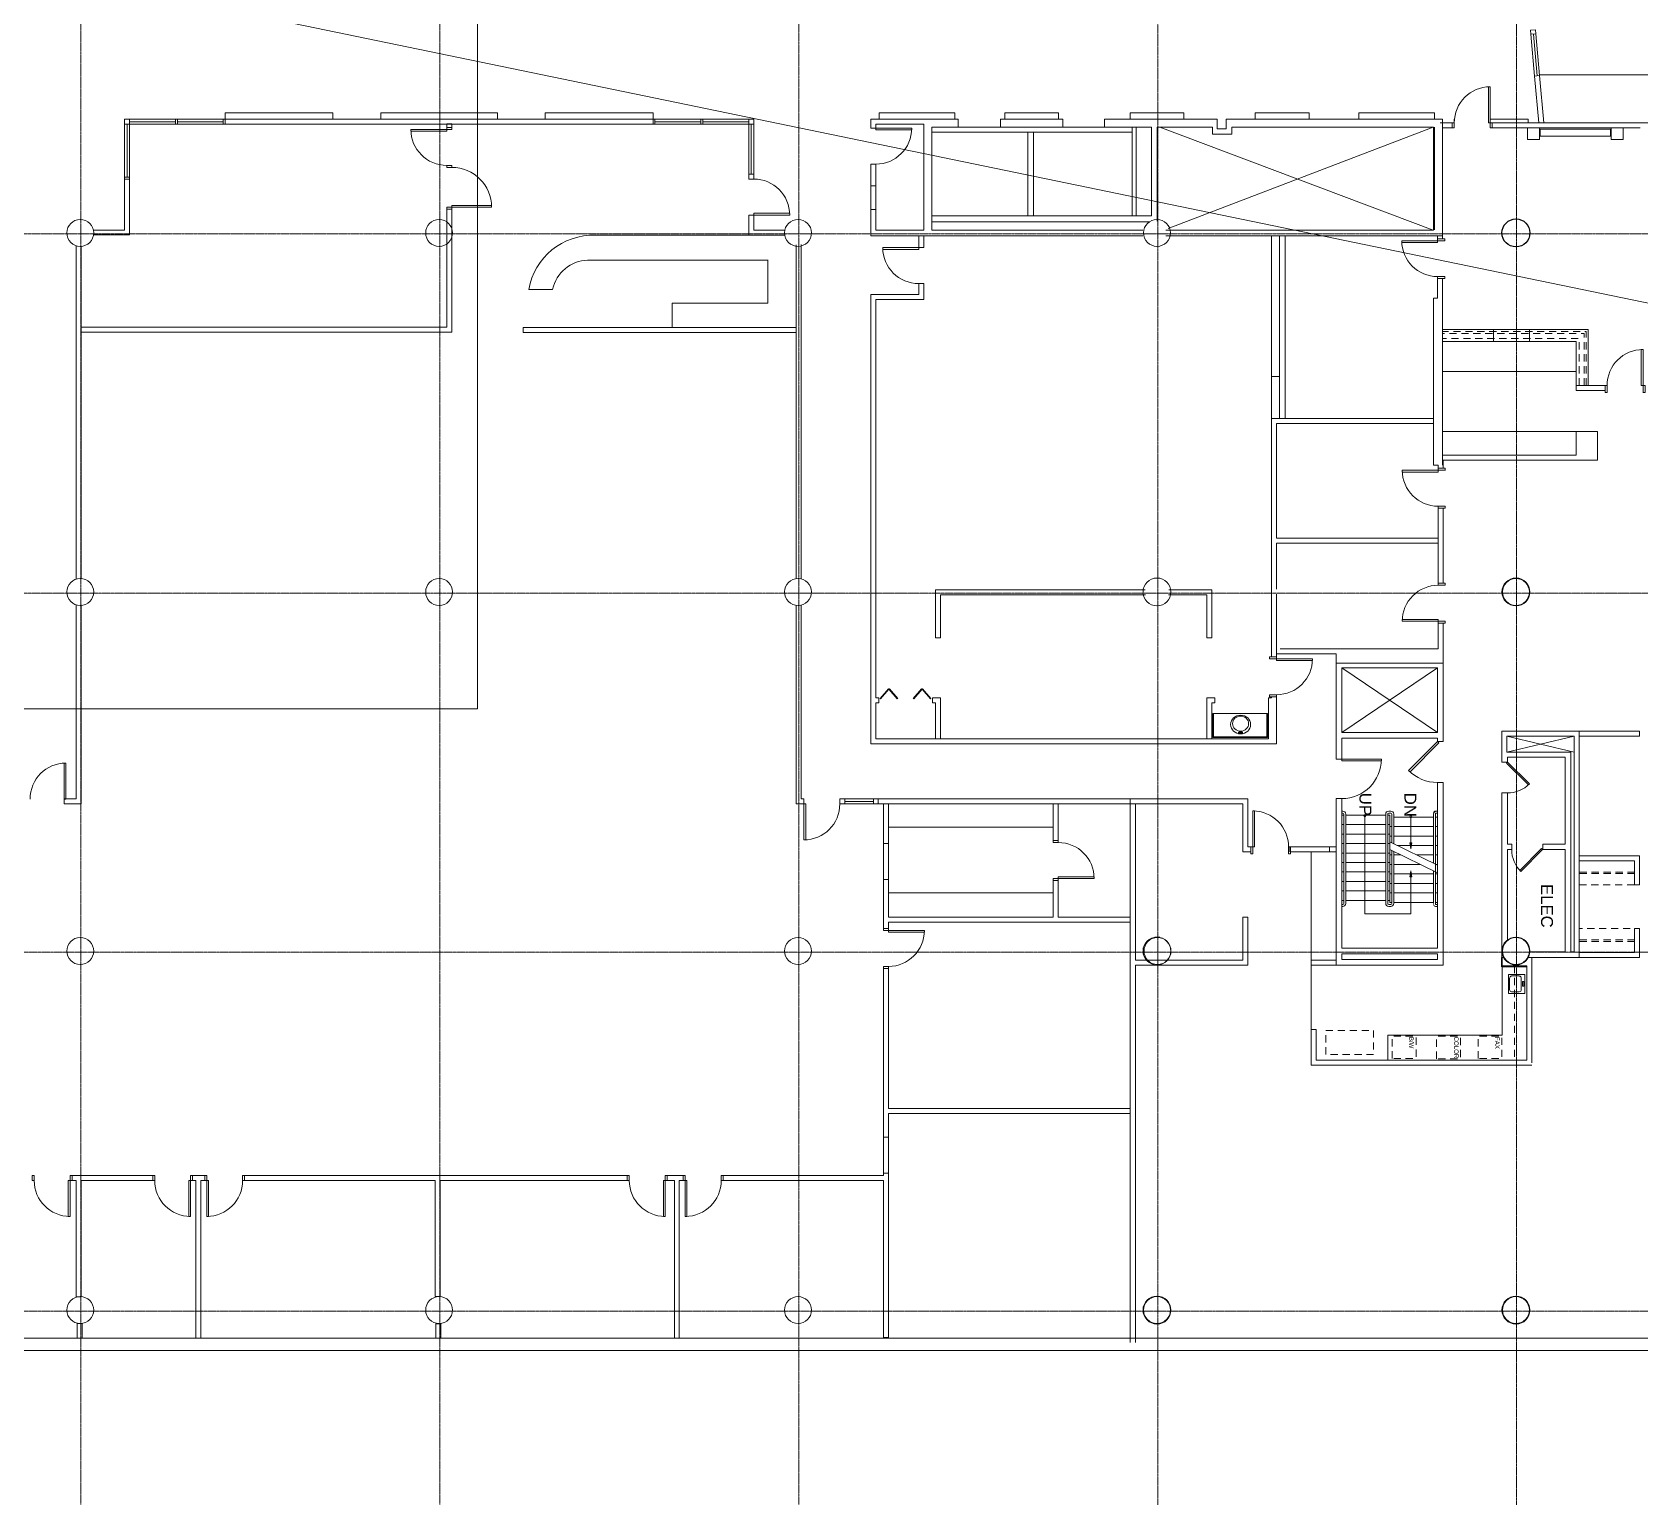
# Model space of a CAD drawing. Header units: inches. Extents: x 1756 to 10721, y -35 to 3002.
# Drawn here: x 8118 to 9731, y 38 to 1515 of the extents above; entities that cross this region are included whole.
import ezdxf

# ---------------------------------------------------------------- set-up
doc = ezdxf.new("R2010")
doc.units = ezdxf.units.IN
doc.header["$MEASUREMENT"] = 0
for name, pattern in [('IMPORT-CENTER2 _2_', [1.125, 0.75, -0.125, 0.125, -0.125]), ('IMPORT-DGN_STYLE_2', [12, 7.2, -4.8]), ('IMPORT-INVISIBLE', [1000, 0, -1000])]:
    doc.linetypes.add(name, pattern=pattern)
for name, color, linetype, lineweight in [('A-COLS-EXST', 250, 'Continuous', 9), ('A-DOOR', 31, 'Continuous', 18), ('A-FLOR', 192, 'Continuous', 18), ('A-flor-case', 250, 'Continuous', 9), ('A-flor-pfix', 250, 'Continuous', 9), ('A-FLOR-SPCL', 250, 'Continuous', 9), ('A-flor-strs', 250, 'Continuous', 9), ('A-FLOR-WDWK', 250, 'Continuous', 9), ('A-glaz', 250, 'Continuous', 9), ('A-GLAZ-SILL', 250, 'Continuous', 9), ('A-GRID', 250, 'Continuous', 9), ('A-WALL', 113, 'Continuous', 18), ('A-WALL-EXST', 250, 'Continuous', 9), ('A-WALL-FULL', 170, 'Continuous', 25), ('A-WALL-HEAD', 250, 'IMPORT-INVISIBLE', 9), ('A-Wall-Open', 250, 'Continuous', 9), ('A-WALL-PRHT', 250, 'Continuous', 9), ('FM-ROOM-IDEN', 250, 'Continuous', 9), ('G-ANNO-TEXT', 231, 'Continuous', 9), ('Occupancy Load Calculation', 250, 'Continuous', 9), ('S-Cols', 250, 'Continuous', 9), ('USB 03_modified_dwg', 252, 'Continuous', 9)]:
    doc.layers.add(name, color=color, linetype=linetype, lineweight=lineweight)
doc.styles.add('Arial_2', font='arial.ttf', dxfattribs={"width": 0.777336, "height": 4.5})
doc.styles.add('Arial_3', font='arial.ttf', dxfattribs={"height": 12})

# ---------------------------------------------------------------- blocks, each defined once
blk = doc.blocks.new('USB 03_modified_dwg_ADO101-412554-Overall Floor Plan')
at = {"layer": 'A-DOOR', "color": 250, "lineweight": 9, "flags": 128}
blk.add_lwpolyline([(2454.4, 583.2), (2483.4, 612.2), (2484.8, 610.8), (2455.8, 581.8)], dxfattribs=at)
at = {"layer": 'A-DOOR', "color": 250, "lineweight": 9}
blk.add_arc((2483.4, 612.2), 41, 225, 270, dxfattribs=at)
blk = doc.blocks.new('USB 03_modified_dwg_ADO001-412555-Overall Floor Plan')
at = {"layer": 'A-DOOR', "color": 250, "lineweight": 9, "flags": 128}
blk.add_lwpolyline([(2575.5, 569.8), (2553.6, 591.7), (2552.6, 590.7), (2574.5, 568.8)], dxfattribs=at)
at = {"layer": 'A-DOOR', "color": 250, "lineweight": 9}
blk.add_arc((2553.6, 591.7), 31, 270, 315, dxfattribs=at)
blk = doc.blocks.new('USB 03_modified_dwg_ADO101-412556-Overall Floor Plan')
at = {"layer": 'A-DOOR', "color": 250, "lineweight": 9, "flags": 128}
blk.add_lwpolyline([(2566.9, 481.9), (2588.8, 503.9), (2587.8, 504.9), (2565.9, 483)], dxfattribs=at)
at = {"layer": 'A-DOOR', "color": 250, "lineweight": 9}
blk.add_arc((2588.8, 503.9), 31, 180, 225, dxfattribs=at)
blk = doc.blocks.new('USB 03_modified_dwg_ADO002-412569-Overall Floor Plan')
at = {"layer": 'A-DOOR', "color": 250, "lineweight": 9, "flags": 128}
blk.add_lwpolyline([(1920, 1225.4), (1956, 1225.4), (1956, 1227.1), (1920, 1227.1)], close=True, dxfattribs=at)
at = {"layer": 'A-DOOR', "color": 250, "lineweight": 9}
blk.add_arc((1920, 1227.1), 36, 270, 0, dxfattribs=at)
blk = doc.blocks.new('USB 03_modified_dwg_ADO002-412571-Overall Floor Plan')
at = {"layer": 'A-DOOR', "color": 250, "lineweight": 9, "flags": 128}
blk.add_lwpolyline([(2387.4, 592.8), (2427.1, 592.8), (2427.1, 594.7), (2387.4, 594.7)], close=True, dxfattribs=at)
at = {"layer": 'A-DOOR', "color": 250, "lineweight": 9}
blk.add_arc((2387.4, 594.7), 39.7, 270, 0, dxfattribs=at)
blk = doc.blocks.new('USB 03_modified_dwg_ADO002-412599-Overall Floor Plan')
at = {"layer": 'A-DOOR', "color": 250, "lineweight": 9, "flags": 128}
blk.add_lwpolyline([(1963, 1105.6), (1927, 1105.6), (1927, 1107.4), (1963, 1107.4)], close=True, dxfattribs=at)
at = {"layer": 'A-DOOR', "color": 250, "lineweight": 9}
blk.add_arc((1963, 1107.4), 36, 180, 270, dxfattribs=at)
blk = doc.blocks.new('USB 03_modified_dwg_AC141-412624-Overall Floor Plan')
at = {"layer": 'A-flor-pfix'}
for p, q in [((2555.7, 363.6), (2555.7, 374.9)), ((2557.7, 377.2), (2565.4, 377.2)), ((2567.4, 374.9), (2567.4, 363.6)), ((2565.4, 361.4), (2557.7, 361.4))]:
    blk.add_line(p, q, dxfattribs=at)
at = {"layer": 'A-flor-pfix', "flags": 128}
for points in [[(2571.1, 359.8), (2554.6, 359.8), (2554.6, 378.7), (2571.1, 378.7)], [(2569.9, 367), (2568.7, 367), (2568.7, 371.6), (2569.9, 371.6)]]:
    blk.add_lwpolyline(points, close=True, dxfattribs=at)
at = {"layer": 'A-flor-pfix'}
for centre, start_param, end_param in [((2557.7, 374.9), 0, 1.570796), ((2565.4, 374.9), 4.712389, 6.283185), ((2557.7, 363.6), 1.570796, 3.141593), ((2565.4, 363.6), 3.141593, 4.712389)]:
    blk.add_ellipse(centre, major_axis=(0, 2.27), ratio=0.875, start_param=start_param, end_param=end_param, dxfattribs=at)
blk = doc.blocks.new('USB 03_modified_dwg__U54-412625-Overall Floor Plan')
at = {"layer": 'A-DOOR', "color": 250, "lineweight": 9, "flags": 128}
blk.add_lwpolyline([(-18, 18), (-16.2, 18), (-16.2, -18), (-18, -18)], close=True, dxfattribs=at)
at = {"layer": 'A-DOOR', "color": 250, "lineweight": 9}
blk.add_arc((-18, 18), 36, 270, 360, dxfattribs=at)
blk = doc.blocks.new('USB 03_modified_dwg_DR1-412626-Overall Floor Plan')
at = {"layer": 'A-glaz', "flags": 128}
for points in [[(2, 7.2), (0, 7.2), (0, 0), (2, 0)], [(40, 7.2), (38, 7.2), (38, 0), (40, 0)]]:
    blk.add_lwpolyline(points, close=True, dxfattribs=at)
at = {"layer": 'A-WALL-HEAD'}
for p, q in [((2, 7.2), (38, 7.2)), ((2, 0), (38, 0))]:
    blk.add_line(p, q, dxfattribs=at)
blk.add_blockref('USB 03_modified_dwg__U54-412625-Overall Floor Plan', (20, -18))
blk = doc.blocks.new('USB 03_modified_dwg__U56-412627-Overall Floor Plan')
at = {"layer": 'A-DOOR', "color": 250, "lineweight": 9, "flags": 128}
blk.add_lwpolyline([(-18, 18), (-16.2, 18), (-16.2, -18), (-18, -18)], close=True, dxfattribs=at)
at = {"layer": 'A-DOOR', "color": 250, "lineweight": 9}
blk.add_arc((-18, 18), 36, 270, 360, dxfattribs=at)
blk = doc.blocks.new('USB 03_modified_dwg_DR1_1-412628-Overall Floor Plan')
at = {"layer": 'A-glaz', "flags": 128}
for points in [[(2, 7.2), (0, 7.2), (0, 0), (2, 0)], [(40, 7.2), (38, 7.2), (38, 0), (40, 0)]]:
    blk.add_lwpolyline(points, close=True, dxfattribs=at)
at = {"layer": 'A-WALL-HEAD'}
for p, q in [((2, 7.2), (38, 7.2)), ((2, 0), (38, 0))]:
    blk.add_line(p, q, dxfattribs=at)
blk.add_blockref('USB 03_modified_dwg__U56-412627-Overall Floor Plan', (20, -18))
blk = doc.blocks.new('USB 03_modified_dwg__U75-412629-Overall Floor Plan')
at = {"layer": 'A-DOOR', "color": 250, "lineweight": 9, "flags": 128}
blk.add_lwpolyline([(-18, 18), (-16.2, 18), (-16.2, -18), (-18, -18)], close=True, dxfattribs=at)
at = {"layer": 'A-DOOR', "color": 250, "lineweight": 9}
blk.add_arc((-18, 18), 36, 270, 360, dxfattribs=at)
blk = doc.blocks.new('USB 03_modified_dwg__U74-412630-Overall Floor Plan')
at = {"layer": 'A-glaz', "flags": 128}
for points in [[(20.5, 18), (20.5, 20), (15.5, 20), (15.5, 18)], [(20.5, -20), (20.5, -18), (15.5, -18), (15.5, -20)]]:
    blk.add_lwpolyline(points, close=True, dxfattribs=at)
at = {"layer": 'A-WALL-HEAD'}
for p, q in [((15.5, 18), (15.5, -18)), ((20.5, 18), (20.5, -18))]:
    blk.add_line(p, q, dxfattribs=at)
at = {"rotation": 270}
blk.add_blockref('USB 03_modified_dwg__U75-412629-Overall Floor Plan', (-2.5, 0), dxfattribs=at)
blk = doc.blocks.new('USB 03_modified_dwg_ADOC024-412636-Overall Floor Plan')
at = {"layer": 'A-DOOR', "color": 250, "lineweight": 9, "flags": 128}
for points in [[(-0.5, 0.008), (-0.49, 0), (-0.326, 0.189), (-0.336, 0.197)], [(-0.317, 0.197), (-0.326, 0.189), (-0.162, 0), (-0.153, 0.008)], [(0.153, 0.008), (0.162, 0), (0.326, 0.189), (0.317, 0.197)], [(0.336, 0.197), (0.326, 0.189), (0.49, 0), (0.5, 0.008)]]:
    blk.add_lwpolyline(points, close=True, dxfattribs=at)
blk = doc.blocks.new('USB 03_modified_dwg_AF13A-412637-Overall Floor Plan')
at = {"layer": 'A-flor-pfix', "flags": 128}
blk.add_lwpolyline([(2287.9, 620.8), (2287.9, 621.7), (2283.9, 621.7), (2283.9, 620.8), (2287.9, 620.8)], dxfattribs=at)
at = {"layer": 'A-flor-pfix'}
for centre, major_axis in [((2285.9, 629.3), (10, 0)), ((2285.9, 630.2), (8.03, 0))]:
    blk.add_ellipse(centre, major_axis=major_axis, ratio=0.941176, dxfattribs=at)
blk = doc.blocks.new('USB 03_modified_dwg_ADO002-412643-Overall Floor Plan')
at = {"layer": 'A-DOOR', "color": 250, "lineweight": 9, "flags": 128}
blk.add_lwpolyline([(1105.9, 554.6), (1105.9, 590.6), (1107.7, 590.6), (1107.7, 554.6)], close=True, dxfattribs=at)
at = {"layer": 'A-DOOR', "color": 250, "lineweight": 9}
blk.add_arc((1107.7, 554.6), 36, 90, 180, dxfattribs=at)
blk = doc.blocks.new('USB 03_modified_dwg__U76-412631-Overall Floor Plan')
at = {"layer": 'A-FLOR-SPCL', "linetype": 'IMPORT-DGN_STYLE_2', "flags": 128}
blk.add_lwpolyline([(11.2, -12), (-11.2, -12), (-11.2, 12), (11.2, 12)], close=True, dxfattribs=at)
at = {"layer": 'A-FLOR-SPCL', "color": 7, "insert": (-4.6, 9.6), "char_height": 4.5, "width": 10.761, "attachment_point": 2, "line_spacing_factor": 0.938532, "style": 'Arial_2'}
blk.add_mtext('B/W', dxfattribs=at)
blk = doc.blocks.new('USB 03_modified_dwg__U77-412632-Overall Floor Plan')
at = {"layer": 'A-FLOR-SPCL', "linetype": 'IMPORT-DGN_STYLE_2', "flags": 128}
blk.add_lwpolyline([(11.2, -12), (-11.2, -12), (-11.2, 12), (11.2, 12)], close=True, dxfattribs=at)
at = {"layer": 'A-FLOR-SPCL', "color": 7, "insert": (-4.4, 9.6), "char_height": 4.5, "width": 11.035, "attachment_point": 2, "line_spacing_factor": 0.938532, "style": 'Arial_2'}
blk.add_mtext('FAX', dxfattribs=at)
blk = doc.blocks.new('USB 03_modified_dwg__U78-412633-Overall Floor Plan')
at = {"layer": 'A-FLOR-SPCL', "linetype": 'IMPORT-DGN_STYLE_2', "flags": 128}
blk.add_lwpolyline([(11.2, -12.2), (-11.2, -12.2), (-11.2, 11.8), (11.2, 11.8)], close=True, dxfattribs=at)
at = {"layer": 'A-FLOR-SPCL', "color": 7, "insert": (0, 9.8), "char_height": 4.5, "width": 20.313, "attachment_point": 2, "line_spacing_factor": 0.938532, "style": 'Arial_2'}
blk.add_mtext('COLOR', dxfattribs=at)
blk = doc.blocks.new('USB 03_modified_dwg-397434-Overall Floor Plan')
at = {"layer": 'A-flor-strs'}
for points in [[(2456.6, 504.8), (2455.6, 510.8), (2457.6, 510.8)], [(2457.6, 476.5), (2456.6, 482.5), (2455.6, 476.5)]]:
    blk.add_hatch(color=256, dxfattribs=at).paths.add_polyline_path(points, flags=0)
at = {"color": 250, "lineweight": 9}
blk.add_line((2375, 506.7), (2381.7, 506.7), dxfattribs=at)
at = {"layer": 'A-COLS-EXST'}
for centre in [(2562, 1122.2), (2202, 762.2), (2562, 762.2), (2202, 402.2), (2562, 402.2), (2202, 42.2), (2562, 42.2)]:
    blk.add_circle(centre, 14, dxfattribs=at)
at = {"layer": 'A-DOOR', "color": 250, "lineweight": 9, "flags": 128}
for points in [[(1489.6, 1225.9), (1489.6, 1224.2), (1453.6, 1224.2), (1453.6, 1225.9)], [(1494.6, 1225.9), (1494.6, 1227.9), (1489.6, 1227.9), (1489.6, 1225.9)], [(1494.6, 1189.9), (1494.6, 1187.9), (1489.6, 1187.9), (1489.6, 1189.9)], [(1489.6, 1187.9), (1489.6, 1189.9), (1494.6, 1189.9), (1494.6, 1187.9)], [(1489.6, 1147.9), (1489.6, 1145.9), (1494.6, 1145.9), (1494.6, 1147.9)], [(1494.6, 1147.9), (1494.6, 1149.6), (1534.6, 1149.6), (1534.6, 1147.9)], [(2098, 511), (2098, 513), (2103, 513), (2103, 511)], [(2098, 475), (2098, 473), (2103, 473), (2103, 475)], [(2103, 475), (2103, 476.7), (2139, 476.7), (2139, 475)]]:
    blk.add_lwpolyline(points, close=True, dxfattribs=at)
for points in [[(1833.5, 1142.1), (1797.5, 1142.1), (1797.5, 1140.1), (1833.6, 1140.1)], [(1849.8, 513.7), (1849.8, 549.7), (1847.8, 549.7), (1847.8, 513.6)], [(1927.7, 422.8), (1927.7, 424.8), (1932.7, 424.8), (1932.7, 422.8), (1927.7, 422.8)], [(1932.7, 422.8), (1932.7, 421.1), (1968.7, 421.1), (1968.7, 422.8), (1932.7, 422.8)], [(1927.7, 386.8), (1927.7, 384.8), (1932.7, 384.8), (1932.7, 386.8), (1927.7, 386.8)], [(1075.8, 177.1), (1073.8, 177.1), (1073.8, 172.1), (1075.8, 172.1), (1075.8, 177.1)], [(1111.8, 172.1), (1110, 172.1), (1110, 136.1), (1111.8, 136.1), (1111.8, 172.1)], [(1111.8, 177.1), (1113.8, 177.1), (1113.8, 172.1), (1111.8, 172.1), (1111.8, 177.1)], [(1196.7, 177.1), (1194.7, 177.1), (1194.7, 172.1), (1196.7, 172.1), (1196.7, 177.1)], [(1232.7, 172.1), (1231, 172.1), (1231, 136.1), (1232.7, 136.1), (1232.7, 172.1)], [(1232.7, 177.1), (1234.7, 177.1), (1234.7, 172.1), (1232.7, 172.1), (1232.7, 177.1)], [(1248.9, 177.1), (1246.9, 177.1), (1246.9, 172.1), (1248.9, 172.1), (1248.9, 177.1)], [(1248.9, 172.1), (1250.6, 172.1), (1250.6, 136.1), (1248.9, 136.1), (1248.9, 172.1)], [(1284.9, 177.1), (1286.9, 177.1), (1286.9, 172.1), (1284.9, 172.1), (1284.9, 177.1)], [(1672.7, 177.1), (1670.7, 177.1), (1670.7, 172.1), (1672.7, 172.1), (1672.7, 177.1)], [(1708.7, 172.1), (1706.9, 172.1), (1706.9, 136.1), (1708.7, 136.1), (1708.7, 172.1)], [(1708.7, 177.1), (1710.7, 177.1), (1710.7, 172.1), (1708.7, 172.1), (1708.7, 177.1)], [(1728.9, 177.1), (1726.9, 177.1), (1726.9, 172.1), (1728.9, 172.1), (1728.9, 177.1)], [(1728.9, 172.1), (1730.6, 172.1), (1730.6, 136.1), (1728.9, 136.1), (1728.9, 172.1)], [(1764.9, 177.1), (1766.9, 177.1), (1766.9, 172.1), (1764.9, 172.1), (1764.9, 177.1)]]:
    blk.add_lwpolyline(points, dxfattribs=at)
at = {"layer": 'A-DOOR', "color": 250, "lineweight": 9}
for centre, radius, start, end in [((1489.6, 1225.9), 36, 180, 270), ((1494.6, 1147.9), 40, 0, 90), ((1797.5, 1140.1), 36.1, 0, 90), ((1847.8, 549.7), 36.1, 270, 0), ((2103, 475), 36, 360, 90), ((1932.7, 422.8), 36, 270, 360), ((1111.8, 172.1), 36, 180, 270), ((1232.7, 172.1), 36, 180, 270), ((1248.9, 172.1), 36, 270, 360), ((1708.7, 172.1), 36, 180, 270), ((1728.9, 172.1), 36, 270, 360)]:
    blk.add_arc(centre, radius, start, end, dxfattribs=at)
at = {"layer": 'A-flor-case'}
for p, q in [((1792.5, 1119.9), (1638.9, 1119.9)), ((1631.1, 1094.9), (1812.1, 1094.9)), ((2539.4, 1013.8), (2539.4, 1025.8)), ((2575.5, 1013.3), (2575.5, 1025.3)), ((2622.5, 983.3), (2488.5, 983.3)), ((2098, 526.3), (1932.7, 526.3)), ((1932.7, 526.3), (2098, 526.3)), ((1932.7, 460.4), (2098, 460.4)), ((2098, 460.4), (1932.7, 460.4))]:
    blk.add_line(p, q, dxfattribs=at)
at = {"layer": 'A-flor-case', "flags": 128}
for points in [[(2731.6, 1280.7), (2585.7, 1280.7)], [(2622.5, 899.2), (2622.5, 923.2), (2488.5, 923.2), (2488.5, 899.2)], [(2381.7, 393.2), (2381.7, 501.7), (2356.7, 501.7), (2356.7, 393.2)], [(2548.1, 317.7), (2433.7, 317.7), (2433.7, 292.7), (2548.1, 292.7), (2573.1, 292.7), (2573.1, 387.3), (2548.1, 387.3)]]:
    blk.add_lwpolyline(points, close=True, dxfattribs=at)
for points in [[(1811.8, 1095.1), (1811.8, 1051.7), (1715.8, 1051.7), (1715.8, 1027.4)], [(1571.8, 1065.4), (1595.8, 1065.4), (1595.8, 1065.7)], [(2634.5, 969.3), (2634.5, 1025.3), (2488.5, 1025.3)], [(2622.5, 969.3), (2622.5, 1013.3), (2488.5, 1013.3)]]:
    blk.add_lwpolyline(points, dxfattribs=at)
at = {"layer": 'A-flor-case', "linetype": 'IMPORT-DGN_STYLE_2', "flags": 128}
for points in [[(2625.5, 492.7), (2625.5, 468.7), (2681.1, 468.7), (2681.1, 492.7)], [(2625.5, 424.7), (2625.5, 400.7), (2681.1, 400.7), (2681.1, 424.7)]]:
    blk.add_lwpolyline(points, close=True, dxfattribs=at)
at = {"layer": 'A-flor-case'}
for centre, radius, start, end in [((1636.8, 1053.9), 66, 88.2477, 169.9814), ((1632.3, 1057.5), 37.4, 92.0825, 167.4628)]:
    blk.add_arc(centre, radius, start, end, dxfattribs=at)
at = {"layer": 'A-flor-pfix'}
for p, q in [((2258.7, 616.9), (2258, 616.2)), ((2312.1, 616.9), (2312.8, 616.2))]:
    blk.add_line(p, q, dxfattribs=at)
at = {"layer": 'A-flor-pfix', "flags": 128}
blk.add_lwpolyline([(2258, 640.2), (2258, 616.2), (2312.8, 616.2), (2312.8, 640.2)], close=True, dxfattribs=at)
blk.add_lwpolyline([(2312.1, 640.2), (2312.1, 616.9), (2258.7, 616.9), (2258.7, 640.2)], dxfattribs=at)
at = {"layer": 'A-FLOR-SPCL'}
blk.add_line((2356.7, 323.7), (2356.7, 388.2), dxfattribs=at)
at = {"layer": 'A-FLOR-SPCL', "linetype": 'IMPORT-DGN_STYLE_2', "flags": 128}
blk.add_lwpolyline([(2419.3, 298.6), (2371.3, 298.6), (2371.3, 322.6), (2419.3, 322.6)], close=True, dxfattribs=at)
at = {"layer": 'A-flor-strs'}
for p, q in [((2387.4, 542.5), (2388.4, 542.5)), ((2387.4, 540.5), (2388.4, 540.5)), ((2387.4, 538.5), (2389.4, 538.5)), ((2389.4, 450), (2389.4, 539.5)), ((2391.4, 539.5), (2391.4, 450)), ((2391.4, 538.5), (2431.4, 538.5)), ((2431.4, 450), (2431.4, 539.5)), ((2433.4, 539.5), (2433.4, 450)), ((2434.4, 542.5), (2436.4, 542.5)), ((2434.4, 540.5), (2436.4, 540.5)), ((2437.4, 539.5), (2437.4, 510.6)), ((2439.4, 539.5), (2439.4, 509.7)), ((2439.4, 536.5), (2479.4, 536.5)), ((2456.6, 536.9), (2456.6, 504.8)), ((2479.4, 539.5), (2479.4, 490.2)), ((2483.4, 542.5), (2481.4, 542.5)), ((2483.4, 536.5), (2481.4, 536.5)), ((2387.4, 529), (2389.4, 529)), ((2387.4, 519.5), (2389.4, 519.5)), ((2391.4, 529), (2431.4, 529)), ((2391.4, 519.5), (2431.4, 519.5)), ((2433.4, 529), (2435.4, 529)), ((2433.4, 519.5), (2435.4, 519.5)), ((2435.4, 527), (2437.4, 527)), ((2435.4, 517.5), (2437.4, 517.5)), ((2439.4, 527), (2479.4, 527)), ((2439.4, 517.5), (2479.4, 517.5)), ((2483.4, 527), (2481.4, 527)), ((2483.4, 517.5), (2481.4, 517.5)), ((2387.4, 510), (2389.4, 510)), ((2387.4, 500.5), (2389.4, 500.5)), ((2391.4, 510), (2431.4, 510)), ((2431.4, 500.5), (2391.4, 500.5)), ((2433.4, 510), (2435.4, 510)), ((2433.4, 500.5), (2435.4, 500.5)), ((2435.4, 511.6), (2483.4, 488.3)), ((2435.4, 503.9), (2483.4, 480.6)), ((2437.4, 503), (2437.4, 450)), ((2439.4, 502), (2439.4, 450)), ((2442.8, 508), (2479.4, 508)), ((2456.6, 504.8), (2455.6, 510.8)), ((2455.6, 510.8), (2457.6, 510.8)), ((2457.6, 510.8), (2456.6, 504.8)), ((2483.4, 508), (2481.4, 508)), ((2387.4, 491), (2389.4, 491)), ((2391.4, 491), (2431.4, 491)), ((2433.4, 491), (2435.4, 491)), ((2435.4, 498.5), (2437.4, 498.5)), ((2435.4, 489), (2437.4, 489)), ((2439.4, 498.5), (2446.5, 498.5)), ((2439.4, 489), (2466.1, 489)), ((2462.3, 498.5), (2479.4, 498.5)), ((2483.4, 498.5), (2481.4, 498.5)), ((2483.4, 489), (2481.4, 489)), ((2387.4, 481.5), (2389.4, 481.5)), ((2387.4, 472), (2389.4, 472)), ((2391.4, 481.5), (2431.4, 481.5)), ((2391.4, 472), (2431.4, 472)), ((2433.4, 481.5), (2435.4, 481.5)), ((2433.4, 472), (2435.4, 472)), ((2435.4, 479.5), (2437.4, 479.5)), ((2435.4, 470), (2437.4, 470)), ((2439.4, 479.5), (2479.4, 479.5)), ((2439.4, 470), (2479.4, 470)), ((2456.6, 482.5), (2455.6, 476.5)), ((2455.6, 476.5), (2457.6, 476.5)), ((2457.6, 476.5), (2456.6, 482.5)), ((2479.4, 482.6), (2479.4, 450)), ((2483.4, 479.5), (2481.4, 479.5)), ((2483.4, 470), (2481.4, 470)), ((2387.4, 462.5), (2389.4, 462.5)), ((2387.4, 453), (2389.4, 453)), ((2391.4, 462.5), (2431.4, 462.5)), ((2391.4, 453), (2431.4, 453)), ((2433.4, 462.5), (2435.4, 462.5)), ((2433.4, 453), (2435.4, 453)), ((2435.4, 460.5), (2437.4, 460.5)), ((2439.4, 460.5), (2479.4, 460.5)), ((2483.4, 460.5), (2481.4, 460.5)), ((2387.4, 449), (2388.4, 449)), ((2387.4, 447), (2388.4, 447)), ((2434.4, 449), (2436.4, 449)), ((2434.4, 447), (2436.4, 447)), ((2439.4, 451), (2479.4, 451)), ((2483.4, 451), (2481.4, 451)), ((2483.4, 447), (2481.4, 447))]:
    blk.add_line(p, q, dxfattribs=at)
at = {"layer": 'A-flor-strs', "flags": 128}
for points in [[(2410.5, 537.9), (2410.5, 439.5), (2456.6, 439.5), (2456.6, 482.5)], [(2433.4, 538.5), (2435.4, 538.5), (2435.4, 451), (2437.4, 451)], [(2483.4, 449), (2481.4, 449), (2481.4, 540.5), (2483.4, 540.5)]]:
    blk.add_lwpolyline(points, dxfattribs=at)
at = {"layer": 'A-flor-strs'}
for centre, radius, start, end in [((2388.4, 539.5), 3, 0, 90), ((2388.4, 539.5), 1, 0, 90), ((2410.5, 537.9), 1, 0, 180), ((2410.5, 537.9), 1, 180, 0), ((2434.4, 539.5), 3, 90, 180), ((2434.4, 539.5), 1, 90, 180), ((2436.4, 539.5), 3, 0, 90), ((2436.4, 539.5), 1, 0, 90), ((2456.6, 536.9), 1, 0, 180), ((2456.6, 536.9), 1, 180, 0), ((2482.4, 539.5), 3, 90, 180), ((2481.4, 540.5), 2, 90, 180), ((2482.4, 539.5), 1, 90, 180), ((2388.4, 450), 3, 270, 360), ((2388.4, 450), 1, 270, 0), ((2434.4, 450), 3, 180, 270), ((2434.4, 450), 1, 180, 270), ((2436.4, 450), 3, 270, 0), ((2436.4, 450), 1, 270, 0), ((2481.4, 449), 2, 180, 270), ((2482.4, 450), 1, 180, 270)]:
    blk.add_arc(centre, radius, start, end, dxfattribs=at)
at = {"layer": 'A-FLOR-WDWK'}
for p, q in [((2539.4, 1025.8), (2539.4, 1013.8)), ((2575.5, 1025.3), (2575.5, 1013.3)), ((2622.4, 964.3), (2634.5, 964.3))]:
    blk.add_line(p, q, dxfattribs=at)
at = {"layer": 'A-FLOR-WDWK', "linetype": 'IMPORT-DGN_STYLE_2'}
for p, q in [((2681.1, 481.4), (2625.5, 481.4)), ((2681.1, 479.9), (2625.5, 479.9)), ((2681.1, 413.4), (2625.5, 413.4)), ((2681.1, 411.9), (2625.5, 411.9)), ((2560.6, 387.3), (2560.6, 292.7))]:
    blk.add_line(p, q, dxfattribs=at)
at = {"layer": 'A-glaz'}
for p, q in [((2577.1, 1321.3), (2582.1, 1321.7)), ((2579.6, 1321.5), (2583.3, 1279.7)), ((2580.8, 1279.5), (2585.8, 1279.9)), ((1169, 1231.2), (1169, 1178.2)), ((1171.5, 1233.7), (1217.5, 1233.7)), ((1219.5, 1233.7), (1265.5, 1233.7)), ((1744.5, 1233.7), (1698.5, 1233.7)), ((1792.5, 1233.7), (1746.5, 1233.7)), ((1795, 1231.2), (1795, 1181.2)), ((1917.5, 552.2), (1888.9, 552.2))]:
    blk.add_line(p, q, dxfattribs=at)
at = {"layer": 'A-glaz', "flags": 128}
for points in [[(1166.5, 1231.2), (1166.5, 1236.2), (1171.5, 1236.2), (1171.5, 1231.2)], [(1217.5, 1231.2), (1217.5, 1236.2), (1219.5, 1236.2), (1219.5, 1231.2)], [(1265.5, 1231.2), (1265.5, 1236.2), (1267.5, 1236.2), (1267.5, 1231.2)], [(1698.5, 1231.2), (1698.5, 1236.2), (1696.5, 1236.2), (1696.5, 1231.2)], [(1746.5, 1231.2), (1746.5, 1236.2), (1744.5, 1236.2), (1744.5, 1231.2)], [(1797.5, 1231.2), (1797.5, 1236.2), (1792.5, 1236.2), (1792.5, 1231.2)], [(1171.5, 1176.2), (1166.5, 1176.2), (1166.5, 1178.2), (1171.5, 1178.2)], [(1797.5, 1176.2), (1797.5, 1181.2), (1792.5, 1181.2), (1792.5, 1176.2)], [(1883.9, 549.7), (1888.9, 549.7), (1888.9, 554.7), (1883.9, 554.7)], [(1883.9, 549.7), (1888.9, 549.7), (1888.9, 554.7), (1883.9, 554.7)], [(1917.5, 549.7), (1922.5, 549.7), (1922.5, 554.7), (1917.5, 554.7)]]:
    blk.add_lwpolyline(points, close=True, dxfattribs=at)
at = {"layer": 'A-GLAZ-SILL'}
for p, q in [((2577.1, 1321.3), (2580.8, 1279.5)), ((2582.1, 1321.7), (2585.8, 1279.9)), ((1166.5, 1231.2), (1166.5, 1178.2)), ((1171.5, 1236.2), (1217.5, 1236.2)), ((1219.5, 1236.2), (1265.5, 1236.2)), ((1265.5, 1231.2), (1219.5, 1231.2)), ((1744.5, 1236.2), (1698.5, 1236.2)), ((1698.5, 1231.2), (1744.5, 1231.2)), ((1792.5, 1236.2), (1746.5, 1236.2)), ((1797.5, 1231.2), (1797.5, 1181.2))]:
    blk.add_line(p, q, dxfattribs=at)
at = {"layer": 'A-GLAZ-SILL', "flags": 128}
for points in [[(1217.5, 1231.2), (1171.5, 1231.2), (1171.5, 1178.2)], [(1746.5, 1231.2), (1792.5, 1231.2), (1792.5, 1181.2)]]:
    blk.add_lwpolyline(points, dxfattribs=at)
for points in [[(1919.9, 554.7), (1886.2, 554.7)], [(1886.2, 549.7), (1919.9, 549.7)]]:
    blk.add_lwpolyline(points, close=True, dxfattribs=at)
at = {"layer": 'A-GRID', "linetype": 'IMPORT-CENTER2 _2_'}
for p, q in [((1122.7, -152.6), (1122.7, 2773.2)), ((1482.7, -152.6), (1482.7, 2773)), ((1842.7, -152.7), (1842.7, 2772.9)), ((2202.7, -152.9), (2202.7, 2772.8)), ((2562.7, -153), (2562.7, 2772.6)), ((1041.5, 1121.1), (3130.2, 1121.1)), ((1041.5, 761.1), (3130.2, 761.1)), ((-371.6, 401.1), (3130.2, 401.1)), ((-371.6, 41.1), (3130.2, 41.1))]:
    blk.add_line(p, q, dxfattribs=at)
at = {"layer": 'A-WALL', "color": 250, "lineweight": 9}
for p, q in [((2580.8, 1279.5), (2584.9, 1232.7)), ((2585.8, 1279.9), (2589.9, 1232.7)), ((1267.5, 1231.2), (1696.5, 1231.2)), ((2177, 1228.2), (2177, 1139.8)), ((2181, 1228.2), (2181, 1139.8)), ((2204.8, 1228.2), (2479, 1125)), ((2479, 1228.2), (2213.2, 1126.5)), ((2500.2, 1232.7), (2500.2, 1236.3)), ((2559.6, 1232.7), (2741, 1232.7)), ((2686.6, 1227.7), (2681.6, 1227.7)), ((2177, 1223.2), (1976.1, 1223.2)), ((2072.4, 1139.2), (2072.4, 1223.2)), ((2078, 1139.2), (2078, 1223.2)), ((1915, 1169.5), (1920, 1169.5)), ((1915, 1145.5), (1920, 1145.5)), ((1792.5, 1140.1), (1797.5, 1140.1)), ((1797.5, 1140.1), (1792.5, 1140.1)), ((2194.9, 1133.2), (1976.1, 1133.2)), ((2325, 978.2), (2325, 1119.4)), ((2330.6, 936.2), (2330.6, 1119.4)), ((1117.8, 1101.6), (1117.8, 1109.4)), ((1117.8, 1101.6), (1117.8, 1109.4)), ((1117.8, 1101.6), (1117.8, 775)), ((1117.8, 775), (1117.8, 1101.6)), ((1122.8, 1101.6), (1122.8, 1108.7)), ((1122.8, 1101.6), (1122.8, 1108.7)), ((1122.8, 1101.6), (1122.8, 775.7)), ((1122.8, 775.7), (1122.8, 1101.6)), ((1840.2, 775.6), (1840.2, 1110.3)), ((1840.2, 1110.3), (1840.2, 775.6)), ((1845.2, 775.3), (1845.2, 1110.6)), ((1845.2, 1110.6), (1845.2, 775.3)), ((1915, 1060.4), (1915, 610.1)), ((2317, 978.2), (2317, 936.2)), ((1117.8, 749.4), (1117.8, 554.7)), ((1117.8, 554.7), (1117.8, 749.4)), ((1122.8, 749.4), (1122.8, 610.1)), ((1122.8, 610.1), (1122.8, 749.4)), ((1840.2, 549.7), (1840.2, 748.8)), ((1840.2, 549.7), (1840.2, 748.8)), ((1845.2, 749.1), (1845.2, 554.7)), ((1845.2, 554.7), (1845.2, 749.1)), ((2381.7, 690.9), (2381.7, 594.7)), ((2381.7, 690.9), (2489, 690.9)), ((2381.7, 594.7), (2381.7, 690.9)), ((2381.7, 690.9), (2489, 690.9)), ((2387.4, 621.3), (2387.4, 686.1)), ((2387.4, 621.3), (2483.4, 686.1)), ((2387.4, 621.3), (2387.4, 686.1)), ((2387.4, 621.3), (2483.4, 686.1)), ((2387.4, 686.1), (2483.4, 686.1)), ((2387.4, 686.1), (2483.4, 686.1)), ((2387.4, 686.1), (2483.4, 621.3)), ((2483.4, 621.3), (2483.4, 686.1)), ((2483.4, 621.3), (2483.4, 686.1)), ((2489, 612.2), (2489, 690.9)), ((2489, 612.2), (2489, 690.9)), ((2483.4, 621.3), (2387.4, 621.3)), ((2387.4, 621.3), (2483.4, 621.3)), ((2387.4, 615.7), (2387.4, 594.7)), ((2387.4, 615.7), (2483.4, 615.7)), ((2387.4, 594.7), (2387.4, 615.7)), ((2387.4, 615.7), (2483.4, 615.7)), ((2483.4, 615.7), (2483.4, 612.2)), ((2483.4, 615.7), (2483.4, 612.2)), ((2548, 591.7), (2548, 622.7)), ((2548, 591.7), (2548, 622.7)), ((2548, 622.7), (2625.5, 622.7)), ((2548, 622.7), (2625.5, 622.7)), ((2620.5, 617.7), (2553, 617.7)), ((2553, 617.7), (2553, 601.5)), ((2553, 617.7), (2620.5, 617.7)), ((2553, 617.7), (2553, 601.5)), ((2620.5, 617.7), (2553, 601.5)), ((2553, 617.7), (2620.4, 601.5)), ((2620.5, 401.3), (2620.5, 617.7)), ((2620.5, 401.3), (2620.5, 617.7)), ((2625.5, 395.7), (2625.5, 622.7)), ((2625.5, 395.7), (2625.5, 622.7)), ((1122.8, 610.1), (1122.8, 549.7)), ((1122.8, 610.1), (1122.8, 549.7)), ((2483.4, 612.2), (2489, 612.2)), ((2489, 612.2), (2483.4, 612.2)), ((2617.2, 601.5), (2553, 601.5)), ((2617.2, 601.5), (2553, 601.5)), ((2617.2, 601.5), (2617.2, 401.3)), ((2617.2, 401.3), (2617.2, 601.5)), ((2387.4, 594.7), (2381.7, 594.7)), ((2387.4, 594.7), (2381.7, 594.7)), ((2548, 591.7), (2553.6, 591.7)), ((2553.6, 591.7), (2548, 591.7)), ((2611.5, 596.5), (2553.6, 596.5)), ((2611.5, 596.5), (2553.6, 596.5)), ((2553.6, 591.7), (2553.6, 596.5)), ((2553.6, 591.7), (2553.6, 596.5)), ((2611.5, 596.5), (2611.5, 509.5)), ((2611.5, 509.5), (2611.5, 596.5)), ((2489, 571.2), (2483.4, 571.2)), ((2489, 571.2), (2483.4, 571.2)), ((2483.4, 571.2), (2483.4, 405)), ((2483.4, 405), (2483.4, 571.2)), ((2489, 571.2), (2489, 388.2)), ((2489, 388.2), (2489, 571.2)), ((1117.8, 554.7), (1105.9, 554.7)), ((1117.8, 554.7), (1105.9, 554.7)), ((1105.9, 554.6), (1105.9, 549.7)), ((1122.8, 549.7), (1105.9, 549.7)), ((1122.8, 549.7), (1105.9, 549.7)), ((1840.2, 549.7), (1845.2, 549.7)), ((1845.2, 549.7), (1840.2, 549.7)), ((1914.9, 554.7), (2175, 554.7)), ((2175, 554.7), (1914.9, 554.7)), ((1914.9, 549.7), (2211.8, 549.7)), ((2211.8, 549.7), (1914.9, 549.7)), ((2381.7, 555), (2381.7, 506.7)), ((2381.7, 555), (2387.5, 555)), ((2381.7, 506.7), (2381.7, 555)), ((2381.7, 555), (2387.5, 555)), ((2387.4, 405), (2387.4, 555)), ((2387.4, 405), (2387.4, 555)), ((2548, 560.7), (2548, 395.7)), ((2548, 560.7), (2553.6, 560.7)), ((2548, 395.7), (2548, 560.7)), ((2548, 560.7), (2553.6, 560.7)), ((2553.6, 560.7), (2553.6, 509.5)), ((2553.6, 509.5), (2553.6, 560.7)), ((2335.3, 506.7), (2335.3, 501.7)), ((2335.3, 501.7), (2335.3, 506.7)), ((2375, 506.7), (2375, 501.7)), ((2375, 501.7), (2375, 506.7)), ((2381.7, 506.7), (2381.7, 501.7)), ((2381.7, 388.2), (2381.7, 501.7)), ((2381.7, 388.2), (2381.7, 501.7)), ((2553.6, 509.5), (2557.9, 509.5)), ((2553.6, 509.5), (2557.9, 509.5)), ((2553.6, 503.9), (2553.6, 413.4)), ((2553.6, 503.9), (2557.9, 503.9)), ((2553.6, 413.4), (2553.6, 503.9)), ((2553.6, 503.9), (2557.9, 503.9)), ((2557.9, 509.5), (2557.9, 503.9)), ((2557.9, 503.9), (2557.9, 509.5)), ((2611.5, 509.5), (2588.9, 509.5)), ((2611.5, 509.5), (2588.9, 509.5)), ((2588.9, 509.5), (2588.9, 503.9)), ((2588.9, 503.9), (2588.9, 509.5)), ((2611.5, 503.9), (2588.9, 503.9)), ((2611.5, 503.9), (2588.9, 503.9)), ((2611.5, 503.9), (2611.5, 401.3)), ((2611.5, 401.3), (2611.5, 503.9)), ((2175, 436.3), (2103, 436.3)), ((2204.7, 416), (2199.7, 416)), ((2199.7, 416), (2204.7, 416)), ((2204.7, 416), (2199.7, 416)), ((2483.4, 405), (2387.4, 405)), ((2483.4, 405), (2387.4, 405)), ((2489, 388.2), (2381.7, 388.2)), ((2489, 388.2), (2381.7, 388.2)), ((2483.4, 399.4), (2387.4, 399.4)), ((2387.4, 399.4), (2387.4, 393.8)), ((2387.4, 399.4), (2483.4, 399.4)), ((2387.4, 399.4), (2387.4, 393.8)), ((2483.4, 393.8), (2387.4, 393.8)), ((2387.4, 393.8), (2483.4, 393.8)), ((2483.4, 399.4), (2483.4, 393.8)), ((2483.4, 399.4), (2483.4, 393.8)), ((2548, 395.7), (2550.2, 395.7)), ((2548, 395.7), (2550.2, 395.7)), ((2625.5, 395.7), (2573.8, 395.7)), ((2573.8, 395.7), (2625.5, 395.7)), ((2611.5, 401.3), (2575.7, 401.3)), ((2611.5, 401.3), (2575.7, 401.3)), ((2578.1, 395.7), (2578.1, 290.2)), ((2617.2, 401.3), (2620.5, 401.3)), ((2617.2, 401.3), (2620.5, 401.3)), ((2573.1, 386.4), (2573.1, 295.2))]:
    blk.add_line(p, q, dxfattribs=at)
at = {"layer": 'A-WALL', "color": 250, "lineweight": 9, "flags": 128}
for points in [[(2577.1, 1321.3), (2576.8, 1325.3), (2581.8, 1325.7), (2582.1, 1321.7)], [(1588.5, 1236.2), (1588.5, 1242.7), (1696.5, 1242.7), (1696.5, 1236.2), (1267.5, 1236.2), (1267.5, 1242.7), (1375.5, 1242.7), (1375.5, 1236.2)], [(1423.5, 1236.2), (1423.5, 1242.7), (1540.5, 1242.7), (1540.5, 1236.2)], [(1923.2, 1236.2), (1923.2, 1242.7), (1999.2, 1242.7), (1999.2, 1236.2)], [(2049.3, 1236.2), (2049.3, 1242.7), (2103.3, 1242.7), (2103.3, 1236.2)], [(2175, 1236.2), (2175, 1242.7), (2229, 1242.7), (2229, 1236.2)], [(2300.5, 1236.2), (2300.5, 1242.7), (2354.5, 1242.7), (2354.5, 1236.2)], [(2404.5, 1236.2), (2404.5, 1242.7), (2480.5, 1242.7), (2480.5, 1236.2)], [(2564.6, 1227.7), (2681.5, 1227.7), (2567.5, 1227.7), (2538.2, 1227.7), (2538.2, 1232.7), (2559.6, 1232.7), (2741, 1232.7), (2741, 1244.7), (2937, 1244.7)], [(2002.5, 1228.2), (2002.5, 1236.2), (1915, 1236.2), (1915, 1227.1), (1920, 1227.1), (1920, 1231.2), (1968.1, 1231.2), (1968.1, 1125), (1920, 1125), (1920, 1191.1), (1915, 1191.1), (1915, 1119.4), (2187.7, 1119.4)], [(1976.1, 1139.2), (2196.6, 1139.2), (2196.6, 1228.2), (1976.1, 1228.2), (1976.1, 1125), (2187.7, 1125)], [(2107.6, 1228.2), (2107.6, 1236.2), (2045, 1236.2), (2045, 1228.2)], [(2149.5, 1228.2), (2149.5, 1236.2), (2262.5, 1236.2), (2262.5, 1226.7), (2271.5, 1226.7), (2271.5, 1236.2), (2488.5, 1236.2), (2488.5, 1119.4), (2211, 1119.4)], [(2202.2, 1133.9), (2202.2, 1228.2), (2257.8, 1228.2), (2257.8, 1221.2), (2277.2, 1221.2), (2277.2, 1228.2), (2479.5, 1228.2)], [(2479.5, 1228.2), (2479.5, 1125), (2211, 1125)], [(2483.5, 1119.4), (2483.5, 1116.4), (2488.5, 1116.4), (2488.5, 1227.7), (2498.2, 1227.7), (2498.2, 1232.7), (2486, 1232.7)], [(2536.2, 1232.7), (2536.2, 1236.3), (2574.2, 1236.3), (2574.2, 1232.7)], [(2573.6, 1227.7), (2573.6, 1215.7), (2585.6, 1215.7), (2585.6, 1227.7)], [(2657.6, 1227.7), (2657.6, 1215.7), (2669.6, 1215.7), (2669.6, 1227.7)], [(1135.2, 1125.1), (1166.5, 1125.1), (1166.5, 1176.2)], [(1135.3, 1120.1), (1171.5, 1120.1), (1171.5, 1176.2)], [(1828.7, 1119.9), (1792.5, 1119.9), (1792.5, 1140.1), (1797.5, 1140.1), (1797.5, 1124.9), (1828.8, 1124.9)], [(1963, 1119.4), (1963, 1107.4), (1968, 1107.4), (1968, 1119.4)], [(2325, 936.2), (2325, 978.2), (2317, 978.2), (2317, 1119.4)], [(1968, 1071.4), (1963, 1071.4), (1963, 1060.4), (1915, 1060.4), (1963, 1060.4), (1963, 1071.4), (1968, 1071.4), (1968, 1055.4), (1920, 1055.4), (1968, 1055.4), (1968, 1071.4)], [(2489, 894.2), (2489, 886.2), (2484, 886.2), (2484, 889.2), (2479.5, 889.2), (2479.5, 1056.9), (2483.5, 1056.9), (2483.5, 1076.4), (2488.5, 1076.4), (2488.5, 1061.9), (2488.5, 889.2)], [(1920, 1055.4), (1920, 656.1), (1923, 656.1)], [(2322, 760.1), (2322, 697.2), (2317, 697.2), (2317, 765.1), (2317, 936.2), (2479.5, 936.2)], [(2484, 816.2), (2322, 816.2), (2322, 931.2), (2479.5, 931.2)], [(2488.5, 894.2), (2644, 894.2), (2644, 923.2), (2622.5, 923.2), (2622.5, 899.2), (2488.5, 899.2)], [(2484, 811.2), (2322, 811.2), (2322, 765.1)], [(2190.2, 764.3), (1980, 764.3), (1980, 716.3), (1985, 716.3)], [(2190.4, 759.3), (1985, 759.3), (1985, 716.1)], [(2213.8, 764.3), (2257, 764.3), (2257, 716.3), (2252, 716.3), (2252, 759.3), (2213.6, 759.3)], [(2325.5, 705.2), (2484, 705.2), (2484, 730.9), (2489, 730.9), (2489, 690.9)], [(2381.7, 690.9), (2381.7, 700.2), (2322, 700.2)], [(1914.9, 610.1), (2322, 610.1), (2322, 657.2), (2317, 657.2), (2317, 656.1)], [(2317, 656.1), (2314, 656.1), (2314, 615.1), (1920, 615.1), (1920, 651.1), (1923, 651.1), (1923, 656.1)], [(1980, 615.1), (1980, 651.1), (1977, 651.1), (1977, 656.1), (1985, 656.1), (1985, 615.1)], [(2257, 615.1), (2257, 651.1), (2260, 651.1), (2260, 656.1), (2252, 656.1), (2252, 615.1)], [(2625.5, 622.7), (2686.1, 622.7), (2686.1, 617.7), (2625.5, 617.7)], [(1845.2, 554.7), (1847.9, 554.7), (1847.9, 549.7), (1845.2, 549.7)], [(2175, 9.6), (2175, 554.7), (2293, 554.7), (2293, 506.7), (2296, 506.7), (2296, 501.7), (2288, 501.7), (2288, 549.7), (2216.8, 549.7), (2211.8, 549.7), (2175, 549.7), (1919.9, 549.7)], [(1932.7, 549.7), (1927.7, 549.7), (1927.7, 509.9), (1932.7, 509.9), (1932.7, 549.7)], [(2180.5, 9.6), (2180.5, 388.2), (2293, 388.2), (2293, 436.2), (2288, 436.2), (2288, 393.2), (2180.5, 393.2), (2180.5, 549.7)], [(2375, 506.7), (2336, 506.7), (2336, 501.7), (2375, 501.7)], [(2625.5, 497.7), (2686.1, 497.7), (2686.1, 468.7), (2681.1, 468.7), (2681.1, 492.7), (2625.5, 492.7)], [(2625.5, 400.7), (2681.1, 400.7), (2681.1, 424.7), (2686.1, 424.7), (2686.1, 395.7), (2625.5, 395.7)], [(2381.7, 388.2), (2356.7, 388.2), (2356.7, 393.2), (2381.7, 393.2)], [(2578.1, 287.7), (2356.7, 287.7), (2356.7, 323.7), (2361.7, 323.7), (2361.7, 292.7), (2573.1, 292.7)], [(1766.9, 177.1), (1766.9, 172.1), (1927.7, 172.1), (1927.7, 14.6), (1932.7, 14.6), (1932.7, 177.1), (1932.7, 179.5), (1927.7, 179.5), (1927.7, 177.1), (1766.9, 177.1)], [(2956.2, 9.6), (2956.2, 1.6), (767.3, 1.6), (767.3, 14), (2957, 14)]]:
    blk.add_lwpolyline(points, dxfattribs=at)
for points in [[(1494.6, 1231.4), (1489.6, 1231.4), (1489.6, 1227.9), (1494.6, 1227.9)], [(2586.4, 1219.3), (2656.9, 1219.3), (2656.9, 1226.1), (2586.4, 1226.1)], [(1494.6, 1022.7), (1494.6, 1145.9), (1489.6, 1145.9), (1489.6, 1027.7), (1122.8, 1027.7), (1122.8, 1022.7)], [(1566.2, 1027.4), (1566.2, 1022.4), (1840.2, 1022.4), (1840.2, 1027.4)], [(2651.5, 964.3), (2622.4, 964.3), (2622.4, 969.3), (2651.5, 969.3)], [(2489, 846.2), (2489, 770.9), (2484, 770.9), (2484, 846.2)], [(2103, 549.7), (2098, 549.7), (2098, 513), (2103, 513)], [(2103, 473), (2098, 473), (2098, 436.3), (1932.7, 436.3), (1932.7, 473.9), (1927.7, 473.9), (1927.7, 431.3), (1927.7, 424.8), (1932.7, 424.8), (1932.7, 431.3), (2175, 431.3), (2175, 436.3), (2103, 436.3)], [(1932.7, 244.3), (1932.7, 384.8), (1927.7, 384.8), (1927.7, 215.5), (1932.7, 215.5), (1932.7, 239.3), (2175, 239.3), (2175, 244.3)], [(1117.9, 55.6), (1122.9, 55.6), (1122.9, 172.1), (1194.7, 172.1), (1194.7, 177.1), (1117.9, 177.1), (1113.8, 177.1), (1113.8, 172.1), (1117.9, 172.1)], [(1237.9, 14), (1242.9, 14), (1242.9, 172.1), (1246.9, 172.1), (1246.9, 177.1), (1237.9, 177.1), (1234.7, 177.1), (1234.7, 172.1), (1237.9, 172.1)], [(1477.9, 55.9), (1482.9, 55.9), (1482.9, 172.1), (1670.7, 172.1), (1670.7, 177.1), (1286.9, 177.1), (1286.9, 172.1), (1477.9, 172.1)], [(1717.9, 14), (1722.9, 14), (1722.9, 172.1), (1726.9, 172.1), (1726.9, 177.1), (1710.7, 177.1), (1710.7, 172.1), (1717.9, 172.1)], [(1124.1, 28.7), (1119.1, 28.7), (1119.1, 14), (1124.1, 14)], [(1483.7, 28.5), (1478.7, 28.5), (1478.7, 14), (1483.7, 14)]]:
    blk.add_lwpolyline(points, close=True, dxfattribs=at)
at = {"layer": 'A-WALL-EXST'}
blk.add_line((2480.4, 1228.2), (2480.4, 1125.2), dxfattribs=at)
at = {"layer": 'A-WALL-FULL', "flags": 128}
blk.add_lwpolyline([(2573.1, 386.4), (2548, 386.4), (2548, 395.7), (2548, 387.3), (2573.1, 387.3)], dxfattribs=at)
at = {"layer": 'A-WALL-FULL'}
blk.add_circle((2562, 1122.2), 14, dxfattribs=at)
at = {"layer": 'A-Wall-Open', "flags": 128}
for points in [[(1932.7, 473.9), (1927.7, 473.9), (1927.7, 509.9), (1932.7, 509.9), (1932.7, 473.9)], [(1932.7, 179.5), (1927.7, 179.5), (1927.7, 215.5), (1932.7, 215.5), (1932.7, 179.5)]]:
    blk.add_lwpolyline(points, dxfattribs=at)
at = {"layer": 'A-WALL-PRHT', "linetype": 'IMPORT-DGN_STYLE_2', "flags": 128}
for points in [[(2632.5, 969.3), (2632.5, 1023.3), (2488.5, 1023.3)], [(2630.5, 969.3), (2630.5, 1021.3), (2488.5, 1021.3)], [(2625.5, 969.3), (2625.5, 1016.3), (2488.5, 1016.3)]]:
    blk.add_lwpolyline(points, dxfattribs=at)
at = {"layer": 'Occupancy Load Calculation', "flags": 128}
blk.add_lwpolyline([(2937, 52.2), (2937, 14), (752, 14), (752, 28), (52.8, 28), (52.8, 390.2), (52.8, 404.7), (52.8, 406.6), (0.3, 406.6), (0.3, 758), (51.8, 758), (51.8, 1120)], dxfattribs=at)
at = {"layer": 'S-Cols'}
for centre in [(1122, 1122.2), (1482, 1122.2), (1842, 1122.2), (2202, 1122.2), (1122, 762.2), (1482, 762.2), (1842, 762.2), (2562, 762.2), (1122, 402.2), (1842, 402.2), (2202.5, 402.2), (2562, 402.2), (1122, 42.2), (1482, 42.2), (1842, 42.2), (2202, 42.2), (2562, 42.2)]:
    blk.add_circle(centre, 13.5, dxfattribs=at)
for name, p, rotation in [('USB 03_modified_dwg__U74-412630-Overall Floor Plan', (2518.2, 1248.2), 270), ('USB 03_modified_dwg_DR1_1-412628-Overall Floor Plan', (2483.5, 1116.4), 270), ('USB 03_modified_dwg_DR1_1-412628-Overall Floor Plan', (2691.5, 969.3), 180), ('USB 03_modified_dwg_DR1_1-412628-Overall Floor Plan', (2484, 886.2), 270), ('USB 03_modified_dwg__U76-412631-Overall Floor Plan', (2449.8, 305.8), 270), ('USB 03_modified_dwg__U78-412633-Overall Floor Plan', (2494.7, 305.5), 270), ('USB 03_modified_dwg__U77-412632-Overall Floor Plan', (2536, 305.7), 270)]:
    blk.add_blockref(name, p, dxfattribs=dict(rotation=rotation))
for name in ['USB 03_modified_dwg_ADO002-412569-Overall Floor Plan', 'USB 03_modified_dwg_ADO002-412599-Overall Floor Plan', 'USB 03_modified_dwg_AF13A-412637-Overall Floor Plan', 'USB 03_modified_dwg_ADO101-412554-Overall Floor Plan', 'USB 03_modified_dwg_ADO002-412643-Overall Floor Plan', 'USB 03_modified_dwg_ADO002-412571-Overall Floor Plan', 'USB 03_modified_dwg_ADO001-412555-Overall Floor Plan', 'USB 03_modified_dwg_ADO101-412556-Overall Floor Plan', 'USB 03_modified_dwg_AC141-412624-Overall Floor Plan']:
    blk.add_blockref(name, (0, 0))
at = {"extrusion": (0, 0, -1)}
for p, rotation in [((-2484, 730.9), 89.99999999999999), ((-2322, 697.2), 270), ((-2296, 506.7), 180)]:
    blk.add_blockref('USB 03_modified_dwg_DR1-412626-Overall Floor Plan', p, dxfattribs=dict(at, rotation=rotation))
at = {"xscale": 51.02362204724432, "yscale": 51.02362204724432, "zscale": 51.02362204724432}
blk.add_blockref('USB 03_modified_dwg_ADOC024-412636-Overall Floor Plan', (1949.8, 655.1), dxfattribs=at)
at = {"layer": 'A-flor-strs', "color": 7, "char_height": 12, "attachment_point": 1, "rotation": 270, "line_spacing_factor": 0.938532, "style": 'Arial_3'}
for s, insert, width in [('UP', (2417.1, 560.9), 27.671), ('DN', (2462.2, 560.9), 28.696)]:
    blk.add_mtext(s, dxfattribs=dict(at, insert=insert, width=width))
at = {"layer": 'FM-ROOM-IDEN', "color": 7, "insert": (2599.2, 469.4), "char_height": 12, "width": 52.122, "attachment_point": 1, "rotation": 270, "line_spacing_factor": 0.938532, "style": 'Arial_3'}
blk.add_mtext('ELEC', dxfattribs=at)

msp = doc.modelspace()

# ---------------------------------------------------------------- linework, layer by layer
at = {"layer": 'A-FLOR', "lineweight": 9}
for p, q in [((8565.07, 836.22), (8565.07, 2150.72)), ((7050.2, 836.22), (8565.07, 836.22))]:
    msp.add_line(p, q, dxfattribs=at)
at = {"layer": 'G-ANNO-TEXT', "color": 145}
msp.add_line((7937.76, 1615.05), (10150.11, 1158.05), dxfattribs=at)

# ---------------------------------------------------------------- block references
at = {"layer": 'USB 03_modified_dwg', "color": 250}
msp.add_blockref('USB 03_modified_dwg-397434-Overall Floor Plan', (7044.57, 191.26), dxfattribs=at)

doc.saveas('drawing.dxf')
